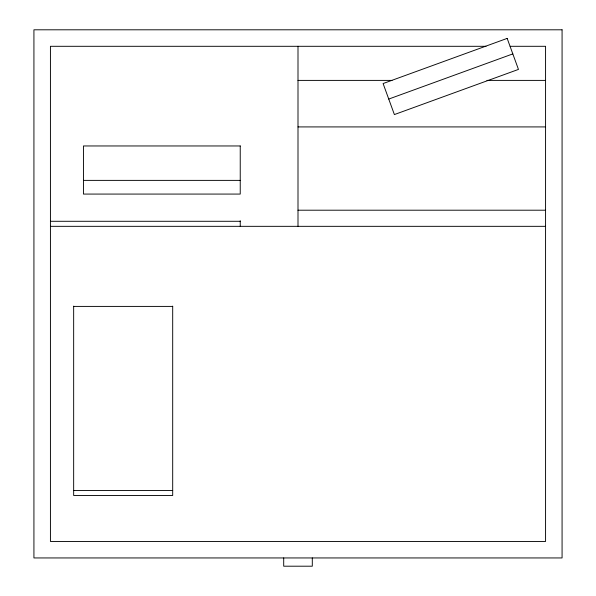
<?xml version="1.0" encoding="UTF-8"?>
<svg xmlns="http://www.w3.org/2000/svg" width="596" height="596" viewBox="0 0 596 596"><rect width="100%" height="100%" fill="white"/><g stroke="black" fill="none" stroke-linecap="round" stroke-linejoin="round"><path stroke-width="0.89" d="M388.741 99.063L512.821 53.901M486.001 46.302L50.429 46.302L50.429 541.444L545.571 541.444L545.571 46.302L510.206 46.302M298 80.393L392.004 80.393M486.932 80.393L545.571 80.393M298 126.918L545.571 126.918M83.44 180.379L240.233 180.379M298 210.202L545.571 210.202M50.429 221.287L240.233 221.287M50.429 226.331L545.571 226.331M73.658 306.404L172.691 306.404M73.658 490.56L172.691 490.56M312.297 557.945L312.297 566.2L283.703 566.2L283.703 557.945M298 46.302L298 226.331M240.233 220.744L240.233 226.331M172.691 306.128L172.691 495.477L73.658 495.477L73.658 306.128M507.174 38.39L383.101 83.552L394.388 114.566L518.46 69.412L507.174 38.39M562.073 29.8L33.927 29.8L33.927 557.945L562.073 557.945L562.073 29.8M240.233 145.96L83.44 145.96L83.44 194.072L240.233 194.072L240.233 145.96"/></g></svg>
